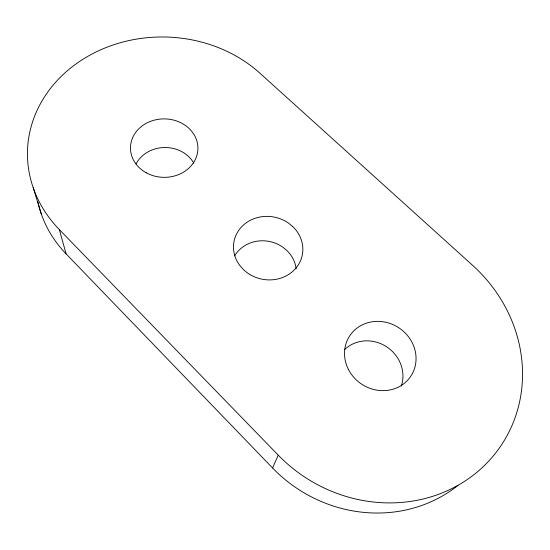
<?xml version="1.0" encoding="UTF-8"?>
<svg xmlns="http://www.w3.org/2000/svg" width="550" height="550" viewBox="0 0 550 550"><rect width="100%" height="100%" fill="white"/><g stroke="black" fill="none" stroke-linecap="round" stroke-linejoin="round"><path stroke-width="0.82" d="M457.971 485.402A138.463 128.941 35.3 0 1 272.587 467.995L278.238 455.152L59.345 229.591A135.135 117.26 0.7 0 1 72.043 66.914A135.135 117.26 0.7 0 1 259.875 73.157L472.67 265.382A146.726 135.499 33.7 0 1 484.481 465.465A146.726 135.499 33.7 0 1 278.238 455.152M37.916 201.905A128.019 112.537 0.2 0 0 66.096 253.873L272.587 467.995M33.22 187.742L41.277 213.902M59.345 229.591L66.096 253.873M344.706 349.498A34.554 32.141 34.8 0 1 386.499 346.713A34.554 32.141 34.8 0 1 401.273 386.127M136.104 163.852A31.955 28.057 0.3 0 1 164.704 147.524A31.955 28.057 0.3 0 1 193.827 163.206M234.623 255.901A32.918 30.257 11.4 0 1 282.893 247.225L286.749 250.408A32.918 30.257 11.4 0 1 296.154 268.819M292.655 226.476L288.564 223.149A34.808 31.646 11.4 0 0 243.856 224.668A34.808 31.646 11.4 0 0 239.759 265.403L243.265 269.404A34.808 31.646 11.4 0 0 292.531 271.569A34.808 31.646 11.4 0 0 292.655 226.476M348.446 369.476A36.602 33.763 33.3 0 0 410.334 376.901A36.602 33.763 33.3 0 0 382.078 321.626A36.602 33.763 33.3 0 0 348.446 369.476M146.286 172.824A33.729 29.226 0.8 0 0 197.904 149.291A33.729 29.226 0.8 0 0 148.397 122.238A33.729 29.226 0.8 0 0 146.286 172.824"/></g></svg>
